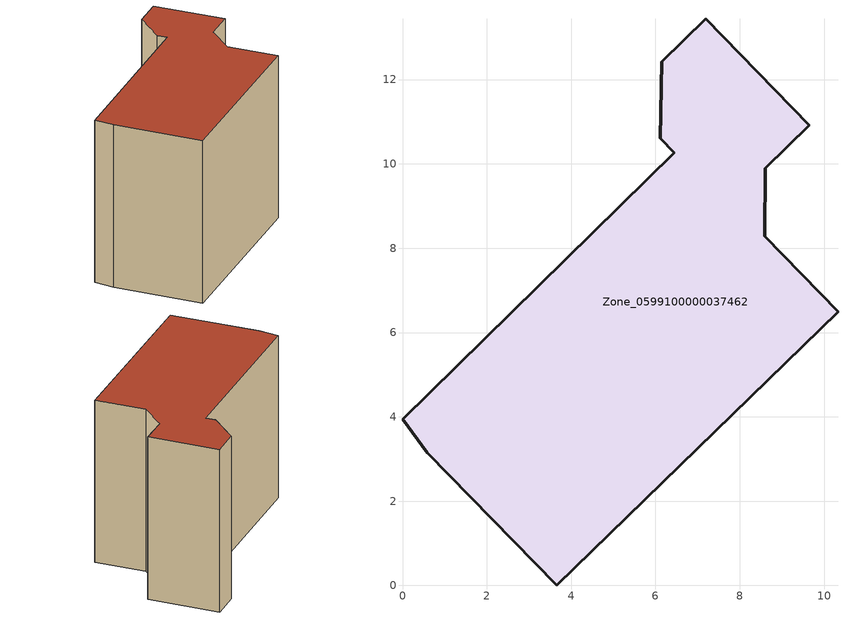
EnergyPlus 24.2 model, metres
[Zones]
Zone_0599100000037462
 floor ground (C_G): 8.61,9.9 8.59,8.29 10.33,6.5 3.65,0 0.59,3.15 0,3.94 6.45,10.27 6.12,10.61 6.15,12.43 7.19,13.45 9.65,10.92 z0
 wall outside (C_F): 8.59,8.29 8.61,9.9 9.65,10.92 7.19,13.45 6.15,12.43 6.12,10.61 6.45,10.27 0,3.94 0.59,3.15 3.65,0 10.33,6.5 8.59,8.29 z0:8.3
 roof outside (C_R): 7.19,13.45 6.15,12.43 6.12,10.61 6.45,10.27 0,3.94 0.59,3.15 3.65,0 10.33,6.5 8.59,8.29 8.61,9.9 9.65,10.92 z8.3
[BUILDING]
Pand.0599100000037462: North Axis=0; Terrain=City; Loads Convergence Tolerance Value=0.04; Temperature Convergence Tolerance Value=0.4; Solar Distribution=FullExterior; Maximum Number of Warmup Days=25; Minimum Number of Warmup Days=1
[Site:Location]
Rotterdam.The.Hague.AP_ZH_NLD Design_Conditions: Latitude=51.96; Longitude=4.45; Time Zone=1; Elevation=-4.5
[SITE:GROUNDTEMPERATURE:BUILDINGSURFACE]
18, 18, 18, 18, 18, 18, 18, 18, 18, 18, 18, 18
[MATERIAL] Thermal Absorptance=0.9; Solar Absorptance=0.7; Visible Absorptance=0.7
Name | Roughness | Thickness | Conductivity | Density | Specific Heat
G.TI.1975-1991 | MediumSmooth | 0.15 | 0.288461 | 540 | 1210
F.TI.1975-1991 | Rough | 0.3 | 0.230769 | 1920 | 840
R.TI.1975-1991 | MediumRough | 0.2 | 0.153846 | 1500 | 1000
[CONSTRUCTION]
C_G: G.TI.1975-1991
C_F: F.TI.1975-1991
C_R: R.TI.1975-1991
[ZONE]
Zone_0599100000037462: Type=1; Multiplier=1; Ceiling Height=Autocalculate; Volume=Autocalculate; Floor Area=autocalculate; Part of Total Floor Area=Yes
[ZONEINFILTRATION:DESIGNFLOWRATE]
Infil_Zone_0599100000037462: Zone or ZoneList or Space or SpaceList=Zone_0599100000037462; Schedule=AlwaysOn; Design Flow Rate Calculation Method=Flow/Area; Flow Rate per Floor Area=0.003; Constant Term Coefficient=1; Temperature Term Coefficient=0; Velocity Term Coefficient=0; Velocity Squared Term Coefficient=0
[HVACTEMPLATE:ZONE:IDEALLOADSAIRSYSTEM]
Zone_0599100000037462: Maximum Heating Supply Air Temperature=50; Minimum Cooling Supply Air Temperature=13; Maximum Heating Supply Air Humidity Ratio=0.0156; Minimum Cooling Supply Air Humidity Ratio=0.0077; Heating Limit=NoLimit; Cooling Limit=NoLimit; Dehumidification Control Type=ConstantSensibleHeatRatio; Cooling Sensible Heat Ratio=0.7; Dehumidification Setpoint=60; Humidification Control Type=None; Humidification Setpoint=30; Outdoor Air Method=None; Outdoor Air Flow Rate per Person=0.00944; Outdoor Air Flow Rate per Zone Floor Area=0; Outdoor Air Flow Rate per Zone=0; Demand Controlled Ventilation Type=None; Outdoor Air Economizer Type=NoEconomizer; Heat Recovery Type=None; Sensible Heat Recovery Effectiveness=0.7; Latent Heat Recovery Effectiveness=0.65
[ZONECONTROL:THERMOSTAT]
ThermostatControl_Zone_0599100000037462: Zone or ZoneList=Zone_0599100000037462; Control Type Schedule=DualSetpointControlType; Control 1=Thermostat_Zone_0599100000037462; Temperature Difference Between Cutout And Setpoint=0
[THERMOSTATSETPOINT:DUALSETPOINT]
Thermostat_Zone_0599100000037462: Heating Setpoint Temperature Schedule=HeatingSetpoint_Zone_0599100000037462; Cooling Setpoint Temperature Schedule=CoolingSetpoint_Zone_0599100000037462
[SCHEDULE:COMPACT]
HeatingSetpoint_Zone_0599100000037462: Through: 12/31, For: AllDays, Until: 24:00, 21
CoolingSetpoint_Zone_0599100000037462: Through: 12/31, For: AllDays, Until: 24:00, 24
DualSetpointControlType: Through: 12/31, For: AllDays, Until: 24:00, 4
AlwaysOn: Through: 12/31, For: AllDays, Until: 24:00, 1
